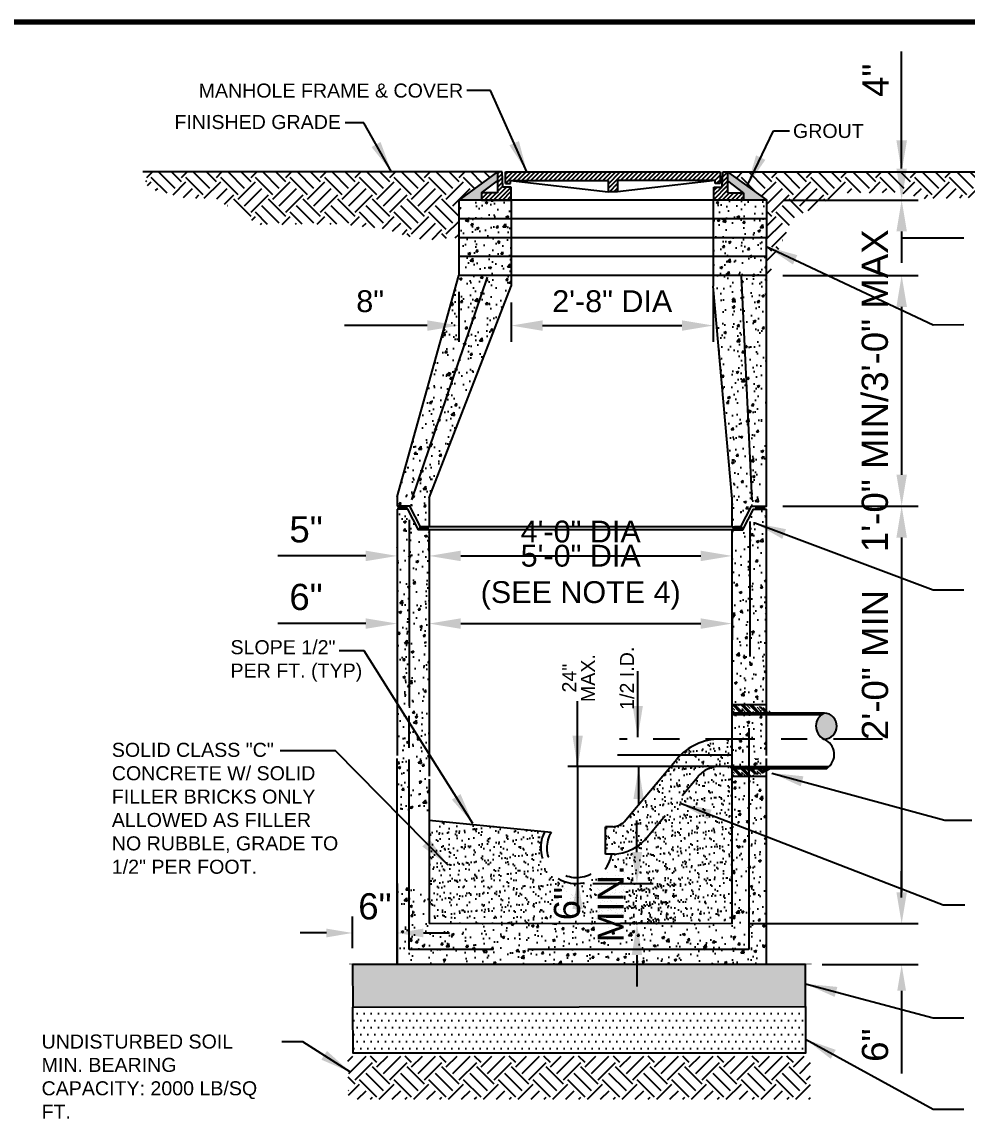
# Paper-space layout 'WS DET' of a CAD drawing. Header units: feet, sheet in inches. Extents: x -12.2 to 22.7, y -7.4 to 15.4.
# Drawn here: x -5.049 to -1.443, y 11.217 to 15.411 of the extents above; entities that cross this region are included whole.
import ezdxf
from ezdxf.enums import TextEntityAlignment as Align

# ---------------------------------------------------------------- set-up
doc = ezdxf.new("R2010")
doc.units = ezdxf.units.FT
doc.header["$MEASUREMENT"] = 0
doc.linetypes.add('CENTER2', pattern=[1.125, 0.75, -0.125, 0.125, -0.125])
doc.linetypes.add('HIDDEN2', pattern=[0.1875, 0.125, -0.0625])
doc.layers.add('Border', color=118, linetype='Continuous', lineweight=70)
for name, color, linetype in [('DT-1', 1, 'Continuous'), ('DT-2', 2, 'Continuous'), ('DT-3', 3, 'Continuous'), ('DT-4', 4, 'Continuous'), ('DT-HATCH', 251, 'Continuous'), ('DT-TEXT', 2, 'Continuous'), ('TBLK', 7, 'Continuous')]:
    doc.layers.add(name, color=color, linetype=linetype)
doc.styles.add('1L100', font='arial.ttf', dxfattribs={"height": 0.1})
doc.styles.add('SANSERIF', font='sanss___.ttf')
doc.dimstyles.new('JEA1', dxfattribs={"dimtxt": 0.1, "dimasz": 0.12, "dimexe": 0.0625, "dimexo": 0.0625, "dimgap": 0.05, "dimtad": 1, "dimdec": 1, "dimlfac": 3, "dimdsep": 46, "dimtxsty": '1L100', "dimcen": 0.09, "dimclrd": 256, "dimclre": 256, "dimclrt": 256, "dimadec": 0, "dimazin": 0, "dimtfac": 1, "dimtdec": 1, "dimtofl": 0, "dimtmove": 0, "dimatfit": 3, "dimfxl": 1, "dimtolj": 1, "dimtzin": 0, "dimlwd": -1, "dimlwe": -1, "dimarcsym": 0})
pattern_1 = [(45, (-5.89636, 7.53366), (0, 0.1324255), [0.093639, -0.093639]), (45, (-5.92119, 7.55849), (0, 0.1324255), [0.093639, -0.093639]), (45, (-5.94602, 7.58332), (0, 0.1324255), [0.093639, -0.093639]), (135, (-5.94602, 7.59987), (-0.1324255, 0), [0.093639, -0.093639]), (135, (-5.92119, 7.6247), (-0.1324255, 0), [0.093639, -0.093639]), (135, (-5.89636, 7.64953), (-0.1324255, 0), [0.093639, -0.093639])]
pattern_2 = [(45, (-515.143373, 55.229894), (-0.00854964412, 0.00854964412), [])]
pattern_3 = [(50, (-5.89636, 7.53366), (0.0959478, -0.00839435), [0.0100327, -0.1103602]), (355, (-5.89636, 7.53366), (-0.0185608, 0.1006207), [0.0080262, -0.0882881]), (100.4514, (-5.88837, 7.53296), (0.0773872, 0.0922263), [0.0085265, -0.0937917]), (46.1842, (-5.89636, 7.56041), (0.1427647, -0.0221415), [0.015049, -0.1655403]), (96.6356, (-5.88447, 7.55857), (0.1250298, 0.1303077), [0.0127898, -0.1406876]), (351.1842, (-5.89636, 7.56041), (0.1250296, 0.1303078), [0.0120393, -0.1324322]), (21, (-5.88299, 7.553725), (0.0798482, -0.0538583), [0.0100327, -0.1103602]), (326, (-5.88299, 7.55373), (0.0325483, 0.0970033), [0.0080262, -0.0882881]), (71.4514, (-5.87633, 7.54924), (0.1123965, 0.0431449), [0.0085265, -0.0937917]), (37.5, (-5.896364, 7.53366), (0.00162662, 0.04453118), [0, -0.087218, 0, -0.08962584, 0, -0.08862257]), (7.5, (-5.896364, 7.53366), (0.0351908, 0.05276042), [0, -0.0511001, 0, -0.08521144, 0, -0.0337769]), (327.5, (-5.926195, 7.53366), (0.07140938, -0.00301716), [0, -0.03344248, 0, -0.10434053, 0, -0.13845186]), (317.5, (-5.93957, 7.53366), (0.07801276, 0.01339104), [0, -0.0434752, 0, -0.0692928, 0, -0.0983209])]
pattern_4 = [(37.5, (-155.91295, -93.230483), (-0.001516791, 0.04639519), [0, -0.036599449, 0, -0.040933594, 0, -0.0391277]), (7.5, (-155.91295, -93.23048), (0.042613719, 0.067953284), [0, -0.0197444396, 0, -0.032987661, 0, -0.012641257]), (327.5, (-155.942567, -93.230483), (0.074984129, 0.000136262), [0, -0.0120392924, 0, -0.043341453, 0, -0.0565846744]), (317.5, (-155.94257, -93.23048), (0.072383275, 0.021133186), [0, -0.006019646, 0, -0.02841273, 0, -0.0325060896])]

# ---------------------------------------------------------------- blocks, each defined once
blk = doc.blocks.new('A$Ca8f96253')
at = {"layer": 'Border'}
blk.add_lwpolyline([(32.8026, 11.2123), (32.8026, -11.2123, -0.414214), (32.6047, -11.4103), (1.4979, -11.4103, -0.414214), (1.3, -11.2123), (1.3, 11.2123, -0.414214), (1.4979, 11.4103), (32.6047, 11.4103, -0.414214)], format="xyb", close=True, dxfattribs=at)
blk = doc.blocks.new('*D77')
at = {"layer": 'Defpoints', "color": 0, "transparency": 16777216}
for p in [(-2.9329, 12.1233), (-2.7026, 11.9702), (-2.4383, 11.9702)]:
    blk.add_point(p, dxfattribs=at)
at = {"layer": 'DT-TEXT', "transparency": 16777216}
for p, q in [((-2.7026, 12.2433), (-2.7026, 12.3633)), ((-2.8704, 12.1233), (-2.6401, 12.1233)), ((-2.5008, 11.9702), (-2.7651, 11.9702)), ((-2.7026, 11.8502), (-2.7026, 11.7302))]:
    blk.add_line(p, q, dxfattribs=at)
for points in [[(-2.7226, 12.2433), (-2.6826, 12.2433), (-2.7026, 12.1233)], [(-2.7226, 11.8502), (-2.6826, 11.8502), (-2.7026, 11.9702)]]:
    blk.add_solid(points, dxfattribs=at)
at = {"layer": 'DT-TEXT', "transparency": 16777216, "insert": (-2.8862, 12.0467), "char_height": 0.1, "attachment_point": 5, "rotation": 90, "style": '1L100'}
blk.add_mtext('\\A1;6"\\PMIN.', dxfattribs=at)
blk = doc.blocks.new('*D94')
at = {"layer": 'Defpoints', "color": 0, "transparency": 16777216}
for p in [(-3.6173, 13.3894), (-3.4949, 13.3894), (-3.6173, 13.3734)]:
    blk.add_point(p, dxfattribs=at)
at = {"layer": 'DT-TEXT', "transparency": 16777216}
for p, q in [((-3.7373, 13.3734), (-4.0723, 13.3734)), ((-3.3749, 13.3734), (-3.2549, 13.3734)), ((-3.6173, 13.3269), (-3.6173, 13.3109)), ((-3.4949, 13.3269), (-3.4949, 13.3109))]:
    blk.add_line(p, q, dxfattribs=at)
for points in [[(-3.7373, 13.3934), (-3.7373, 13.3534), (-3.6173, 13.3734)], [(-3.3749, 13.3934), (-3.3749, 13.3534), (-3.4949, 13.3734)]]:
    blk.add_solid(points, dxfattribs=at)
at = {"layer": 'DT-TEXT', "transparency": 16777216, "insert": (-3.9648, 13.4742), "char_height": 0.1, "attachment_point": 5, "style": '1L100'}
blk.add_mtext('\\A1;5"', dxfattribs=at)
blk = doc.blocks.new('*D95')
at = {"layer": 'Defpoints', "color": 0, "transparency": 16777216}
for p in [(-3.3823, 14.4436), (-3.1824, 14.4028), (-3.3823, 14.2523)]:
    blk.add_point(p, dxfattribs=at)
at = {"layer": 'DT-TEXT', "transparency": 16777216}
for p, q in [((-3.3823, 14.3811), (-3.3823, 14.1898)), ((-3.1824, 14.3403), (-3.1824, 14.1898)), ((-3.5023, 14.2523), (-3.8182, 14.2523)), ((-3.0624, 14.2523), (-2.9424, 14.2523))]:
    blk.add_line(p, q, dxfattribs=at)
for points in [[(-3.5023, 14.2723), (-3.5023, 14.2323), (-3.3823, 14.2523)], [(-3.0624, 14.2723), (-3.0624, 14.2323), (-3.1824, 14.2523)]]:
    blk.add_solid(points, dxfattribs=at)
at = {"layer": 'DT-TEXT', "transparency": 16777216, "insert": (-3.7203, 14.3448), "char_height": 0.1, "attachment_point": 5, "style": '1L100'}
blk.add_mtext('\\A1;{\\H0.83333x;8"}', dxfattribs=at)
blk = doc.blocks.new('*D96')
at = {"layer": 'Defpoints', "color": 0, "transparency": 16777216}
for p in [(-2.3392, 13.3734), (-3.4949, 13.3292), (-2.3392, 13.3292)]:
    blk.add_point(p, dxfattribs=at)
at = {"layer": 'DT-TEXT', "transparency": 16777216}
for p, q in [((-3.4949, 13.3917), (-3.4949, 13.4359)), ((-2.3392, 13.3917), (-2.3392, 13.4359)), ((-3.3749, 13.3734), (-2.4592, 13.3734))]:
    blk.add_line(p, q, dxfattribs=at)
for points in [[(-3.3749, 13.3934), (-3.3749, 13.3534), (-3.4949, 13.3734)], [(-2.4592, 13.3934), (-2.4592, 13.3534), (-2.3392, 13.3734)]]:
    blk.add_solid(points, dxfattribs=at)
at = {"layer": 'DT-TEXT', "transparency": 16777216, "insert": (-2.9171, 13.4659), "char_height": 0.1, "attachment_point": 5, "style": '1L100'}
blk.add_mtext('\\A1;{\\H0.83333x;4\'-0" DIA}', dxfattribs=at)
blk = doc.blocks.new('*D97')
at = {"layer": 'Defpoints', "color": 0, "transparency": 16777216}
for p in [(-1.7254, 14.4436), (-2.2082, 13.5634), (-1.6926, 13.5634)]:
    blk.add_point(p, dxfattribs=at)
at = {"layer": 'DT-TEXT', "transparency": 16777216}
for p, q in [((-1.6629, 14.4436), (-1.6301, 14.4436)), ((-1.6926, 14.3236), (-1.6926, 13.6834)), ((-2.1457, 13.5634), (-1.6301, 13.5634))]:
    blk.add_line(p, q, dxfattribs=at)
for points in [[(-1.7126, 14.3236), (-1.6726, 14.3236), (-1.6926, 14.4436)], [(-1.7126, 13.6834), (-1.6726, 13.6834), (-1.6926, 13.5634)]]:
    blk.add_solid(points, dxfattribs=at)
at = {"layer": 'DT-TEXT', "transparency": 16777216, "insert": (-1.7944, 14.0035), "char_height": 0.1, "attachment_point": 5, "rotation": 90, "style": '1L100'}
blk.add_mtext('\\A1;1\'-0" MIN/3\'-0" MAX', dxfattribs=at)
blk = doc.blocks.new('*D98')
at = {"layer": 'Defpoints', "color": 0, "transparency": 16777216}
for p in [(-1.7271, 13.5634), (-2.3377, 11.9702), (-1.6926, 11.9702)]:
    blk.add_point(p, dxfattribs=at)
at = {"layer": 'DT-TEXT', "transparency": 16777216}
for p, q in [((-1.6646, 13.5634), (-1.6301, 13.5634)), ((-1.6926, 13.4434), (-1.6926, 12.0902)), ((-2.2752, 11.9702), (-1.6301, 11.9702))]:
    blk.add_line(p, q, dxfattribs=at)
for points in [[(-1.7126, 13.4434), (-1.6726, 13.4434), (-1.6926, 13.5634)], [(-1.7126, 12.0902), (-1.6726, 12.0902), (-1.6926, 11.9702)]]:
    blk.add_solid(points, dxfattribs=at)
at = {"layer": 'DT-TEXT', "transparency": 16777216, "insert": (-1.7937, 12.9572), "char_height": 0.1, "attachment_point": 5, "rotation": 90, "style": '1L100'}
blk.add_mtext('\\A1;2\'-0" MIN', dxfattribs=at)
blk = doc.blocks.new('*D99')
at = {"layer": 'Defpoints', "color": 0, "transparency": 16777216}
for p in [(-3.4949, 13.1968), (-2.3392, 13.1968), (-2.3392, 13.1152)]:
    blk.add_point(p, dxfattribs=at)
at = {"layer": 'DT-TEXT', "transparency": 16777216}
for p, q in [((-3.4949, 13.1343), (-3.4949, 13.0527)), ((-2.3392, 13.1343), (-2.3392, 13.0527)), ((-3.3749, 13.1152), (-2.4592, 13.1152))]:
    blk.add_line(p, q, dxfattribs=at)
for points in [[(-3.3749, 13.1352), (-3.3749, 13.0952), (-3.4949, 13.1152)], [(-2.4592, 13.1352), (-2.4592, 13.0952), (-2.3392, 13.1152)]]:
    blk.add_solid(points, dxfattribs=at)
at = {"layer": 'DT-TEXT', "transparency": 16777216, "insert": (-2.9171, 13.2922), "char_height": 0.1, "attachment_point": 5, "style": '1L100'}
blk.add_mtext('\\A1;{\\H0.83333x;5\'-0" DIA\\P(SEE NOTE 4)}', dxfattribs=at)
blk = doc.blocks.new('*D100')
at = {"layer": 'Defpoints', "color": 0, "transparency": 16777216}
for p in [(-3.6173, 13.1312), (-3.4949, 13.1312), (-3.6173, 13.1152)]:
    blk.add_point(p, dxfattribs=at)
at = {"layer": 'DT-TEXT', "transparency": 16777216}
for p, q in [((-3.7373, 13.1152), (-4.0728, 13.1152)), ((-3.3749, 13.1152), (-3.2549, 13.1152)), ((-3.6173, 13.0687), (-3.6173, 13.0527)), ((-3.4949, 13.0687), (-3.4949, 13.0527))]:
    blk.add_line(p, q, dxfattribs=at)
for points in [[(-3.7373, 13.1352), (-3.7373, 13.0952), (-3.6173, 13.1152)], [(-3.3749, 13.1352), (-3.3749, 13.0952), (-3.4949, 13.1152)]]:
    blk.add_solid(points, dxfattribs=at)
at = {"layer": 'DT-TEXT', "transparency": 16777216, "insert": (-3.9651, 13.2162), "char_height": 0.1, "attachment_point": 5, "style": '1L100'}
blk.add_mtext('\\A1;6"', dxfattribs=at)
blk = doc.blocks.new('*D101')
at = {"layer": 'Defpoints', "color": 0, "transparency": 16777216}
for p in [(-1.7705, 14.8387), (-1.6926, 14.8387), (-2.2071, 14.7313)]:
    blk.add_point(p, dxfattribs=at)
at = {"layer": 'DT-TEXT', "transparency": 16777216}
for p, q in [((-1.6926, 14.9587), (-1.6926, 15.2977)), ((-1.708, 14.8387), (-1.6301, 14.8387)), ((-2.1446, 14.7313), (-1.6301, 14.7313)), ((-1.6926, 14.6113), (-1.6926, 14.4913))]:
    blk.add_line(p, q, dxfattribs=at)
for points in [[(-1.7126, 14.9587), (-1.6726, 14.9587), (-1.6926, 14.8387)], [(-1.7126, 14.6113), (-1.6726, 14.6113), (-1.6926, 14.7313)]]:
    blk.add_solid(points, dxfattribs=at)
at = {"layer": 'DT-TEXT', "transparency": 16777216, "insert": (-1.7926, 15.1882), "char_height": 0.1, "attachment_point": 5, "rotation": 90, "style": '1L100'}
blk.add_mtext('\\A1;4"', dxfattribs=at)
blk = doc.blocks.new('*D102')
at = {"layer": 'Defpoints', "color": 0, "transparency": 16777216}
for p in [(-1.6926, 14.7313), (-2.2082, 14.4436), (-1.6926, 14.4436)]:
    blk.add_point(p, dxfattribs=at)
at = {"layer": 'DT-TEXT', "transparency": 16777216}
for p, q in [((-1.6926, 14.8513), (-1.6926, 14.9713)), ((-2.1457, 14.4436), (-1.6301, 14.4436)), ((-1.6926, 14.3236), (-1.6926, 14.2036))]:
    blk.add_line(p, q, dxfattribs=at)
for points in [[(-1.7126, 14.8513), (-1.6726, 14.8513), (-1.6926, 14.7313)], [(-1.7126, 14.3236), (-1.6726, 14.3236), (-1.6926, 14.4436)]]:
    blk.add_solid(points, dxfattribs=at)
blk = doc.blocks.new('*D103')
at = {"layer": 'Defpoints', "color": 0, "transparency": 16777216}
for p in [(-2.3377, 11.9702), (-2.059, 11.8142), (-1.6926, 11.8142)]:
    blk.add_point(p, dxfattribs=at)
at = {"layer": 'DT-TEXT', "transparency": 16777216}
for p, q in [((-1.6926, 12.0702), (-1.6926, 12.1702)), ((-2.2752, 11.9702), (-1.6301, 11.9702)), ((-1.9965, 11.8142), (-1.6301, 11.8142)), ((-1.6926, 11.7142), (-1.6926, 11.3987))]:
    blk.add_line(p, q, dxfattribs=at)
for points in [[(-1.7093, 12.0702), (-1.676, 12.0702), (-1.6926, 11.9702)], [(-1.7093, 11.7142), (-1.676, 11.7142), (-1.6926, 11.8142)]]:
    blk.add_solid(points, dxfattribs=at)
at = {"layer": 'DT-TEXT', "transparency": 16777216, "insert": (-1.7937, 11.5065), "char_height": 0.1, "attachment_point": 5, "rotation": 90, "style": '1L100'}
blk.add_mtext('\\A1;6"', dxfattribs=at)
blk = doc.blocks.new('*D104')
at = {"layer": 'Defpoints', "color": 0, "transparency": 16777216}
for p in [(-3.7871, 11.9347), (-3.7871, 11.8142), (-3.6173, 11.8161)]:
    blk.add_point(p, dxfattribs=at)
at = {"layer": 'DT-TEXT', "transparency": 16777216}
for p, q in [((-3.7871, 11.8767), (-3.7871, 11.9972)), ((-3.6173, 11.8786), (-3.6173, 11.9972)), ((-3.8871, 11.9347), (-3.9871, 11.9347)), ((-3.5173, 11.9347), (-3.4173, 11.9347))]:
    blk.add_line(p, q, dxfattribs=at)
for points in [[(-3.8871, 11.9513), (-3.8871, 11.918), (-3.7871, 11.9347)], [(-3.5173, 11.9513), (-3.5173, 11.918), (-3.6173, 11.9347)]]:
    blk.add_solid(points, dxfattribs=at)
at = {"layer": 'DT-TEXT', "transparency": 16777216, "insert": (-3.7022, 12.0357), "char_height": 0.1, "attachment_point": 5, "style": '1L100'}
blk.add_mtext('\\A1;6"', dxfattribs=at)
blk = doc.blocks.new('*D105')
at = {"layer": 'Defpoints', "color": 0, "transparency": 16777216}
for p in [(-3.1824, 14.4028), (-2.4111, 14.3994), (-2.4111, 14.2523)]:
    blk.add_point(p, dxfattribs=at)
at = {"layer": 'DT-TEXT', "transparency": 16777216}
for p, q in [((-3.1824, 14.3403), (-3.1824, 14.1898)), ((-2.4111, 14.3369), (-2.4111, 14.1898)), ((-3.0624, 14.2523), (-2.5311, 14.2523))]:
    blk.add_line(p, q, dxfattribs=at)
for points in [[(-3.0624, 14.2723), (-3.0624, 14.2323), (-3.1824, 14.2523)], [(-2.5311, 14.2723), (-2.5311, 14.2323), (-2.4111, 14.2523)]]:
    blk.add_solid(points, dxfattribs=at)
at = {"layer": 'DT-TEXT', "transparency": 16777216, "insert": (-2.7968, 14.3448), "char_height": 0.1, "attachment_point": 5, "style": '1L100'}
blk.add_mtext('\\A1;{\\H0.83333x;2\'-8" DIA}', dxfattribs=at)

psp = doc.layouts.new('WS DET')

# ---------------------------------------------------------------- hatches: boundary and pattern name
at = {"layer": 'DT-HATCH'}
h = psp.add_hatch(dxfattribs=at)
h.set_pattern_fill('EARTH', color=256, scale=0.374556, angle=45, style=0)
h.set_pattern_definition(pattern_1)
h.paths.add_polyline_path([(-3.2344, 14.83874), (-4.58761, 14.83874), (-4.56514, 14.77424), (-4.42228, 14.73895), (-4.30831, 14.73735), (-4.23769, 14.69084), (-4.14298, 14.63791), (-3.83961, 14.63951), (-3.66304, 14.62187), (-3.55068, 14.58498), (-3.49771, 14.58017), (-3.38233, 14.58744), (-3.38233, 14.73134), (-3.38239, 14.73134)])
h = psp.add_hatch(dxfattribs=at)
h.set_pattern_fill('DOTS', color=256, scale=0.169274, angle=90, style=0)
h.set_pattern_definition([(90, (-17.476268, 4.383341), (-0.010579645, 0.0052898224), [0, -0.010579645])])
h.paths.add_polyline_path([(-2.35665, 14.83874), (-2.35665, 14.80478), (-2.29599, 14.75929), (-2.29542, 14.75929), (-2.29542, 14.73134), (-2.20711, 14.73134)])
h.paths.add_polyline_path([(-3.2344, 14.80521), (-3.2344, 14.83874), (-3.38233, 14.73139), (-3.38233, 14.73134), (-3.29563, 14.73134), (-3.29563, 14.75929)])
at = {"layer": 'DT-HATCH', "linetype": 'Continuous'}
h = psp.add_hatch(dxfattribs=at)
h.set_pattern_fill('ANSI31', color=256, scale=0.096728, style=0)
h.set_pattern_definition(pattern_2)
h.paths.add_polyline_path([(-2.29542, 14.75929), (-2.35665, 14.75929), (-2.35665, 14.83874), (-2.37488, 14.83874), (-2.377, 14.78073), (-2.40926, 14.78073), (-2.40926, 14.73146), (-2.40914, 14.73134), (-2.29542, 14.73134)])
h.paths.add_polyline_path([(-3.18179, 14.78073), (-3.21405, 14.78073), (-3.21618, 14.83874), (-3.2344, 14.83874), (-3.2344, 14.75929), (-3.29563, 14.75929), (-3.29563, 14.73134), (-3.18191, 14.73134), (-3.18179, 14.73146)])
h = psp.add_hatch(dxfattribs=at)
h.set_pattern_fill('ANSI31', color=256, scale=0.096728, style=0)
h.set_pattern_definition(pattern_2)
h.paths.add_polyline_path([(-2.38516, 14.83868), (-3.20387, 14.83868), (-3.20387, 14.7938), (-3.18438, 14.7938), (-3.18438, 14.8055), (-2.8127, 14.8055), (-2.8127, 14.76255), (-2.77634, 14.76255), (-2.77634, 14.8055), (-2.40466, 14.8055), (-2.40466, 14.7938), (-2.38516, 14.7938)])
at = {"layer": 'DT-HATCH'}
h = psp.add_hatch(dxfattribs=at)
h.set_pattern_fill('EARTH', color=256, scale=0.374556, angle=45, style=0)
h.set_pattern_definition(pattern_1)
h.paths.add_polyline_path([(-1.72561, 14.83874), (-2.35665, 14.83874), (-2.20711, 14.73134), (-2.2082, 14.44359), (-2.2082, 14.41406), (-2.17032, 14.52303), (-2.10877, 14.66011), (-1.92061, 14.75853), (-1.72544, 14.76011)])
h.paths.add_polyline_path([(-1.31086, 14.83874), (-1.72561, 14.83874), (-1.72544, 14.76011), (-1.70256, 14.76029), (-1.6076, 14.73744), (-1.40186, 14.74096)])
h = psp.add_hatch(dxfattribs=at)
h.set_pattern_fill('AR-CONC', color=256, scale=0.013377, style=0)
h.set_pattern_definition(pattern_3)
h.paths.add_polyline_path([(-3.18244, 14.73134), (-3.38233, 14.73134), (-3.38233, 14.65936), (-3.18244, 14.65936)])
h.paths.add_polyline_path([(-3.18244, 14.65936), (-3.38233, 14.65936), (-3.38233, 14.58744), (-3.18244, 14.58744)])
h.paths.add_polyline_path([(-3.18244, 14.58744), (-3.38233, 14.58744), (-3.38233, 14.51551), (-3.18244, 14.51551)])
h.paths.add_polyline_path([(-3.18244, 14.51551), (-3.38233, 14.51551), (-3.38233, 14.44359), (-3.18244, 14.44359)])
h.paths.add_polyline_path([(-3.18244, 14.40283), (-3.18244, 14.44359), (-3.38233, 14.44359), (-3.61735, 13.59861), (-3.61735, 13.56335), (-3.60946, 13.56335, -0.1081855), (-3.60745, 13.56379), (-3.58643, 13.56379, -0.1081855), (-3.58442, 13.56335), (-3.56926, 13.56335), (-3.52807, 13.48483), (-3.52767, 13.48483, -0.1081855), (-3.52565, 13.48527), (-3.50464, 13.48527, -0.1081855), (-3.50262, 13.48483), (-3.49494, 13.48483), (-3.49494, 13.5952)])
h.paths.add_polyline_path([(-2.20711, 14.73134), (-2.4111, 14.73134), (-2.4111, 14.65936), (-2.20738, 14.65936)])
h.paths.add_polyline_path([(-2.20738, 14.65936), (-2.4111, 14.65936), (-2.4111, 14.58744), (-2.20766, 14.58744)])
h.paths.add_polyline_path([(-2.20766, 14.58744), (-2.4111, 14.58744), (-2.4111, 14.51551), (-2.20793, 14.51551)])
h.paths.add_polyline_path([(-2.20793, 14.51551), (-2.4111, 14.51551), (-2.4111, 14.44359), (-2.2082, 14.44359)])
h.paths.add_polyline_path([(-2.2082, 14.44359), (-2.4111, 14.44359), (-2.4111, 14.40283), (-2.33917, 13.59114), (-2.33917, 13.48483), (-2.33149, 13.48483, -0.1081855), (-2.32948, 13.48527), (-2.30846, 13.48527, -0.1081855), (-2.30645, 13.48483), (-2.30605, 13.48483), (-2.26486, 13.56335), (-2.24541, 13.56335, -0.1081855), (-2.2434, 13.56379), (-2.22238, 13.56379, -0.1081855), (-2.22037, 13.56335), (-2.2082, 13.56335)])
h = psp.add_hatch(dxfattribs=at)
h.set_pattern_fill('AR-CONC', color=256, scale=0.013377, style=0)
h.set_pattern_definition(pattern_3)
h.paths.add_polyline_path([(-2.2082, 13.55131), (-2.25758, 13.55131), (-2.29877, 13.47279), (-2.33917, 13.47279), (-2.33917, 12.53677), (-2.31979, 12.53677, -0.1081855), (-2.31778, 12.53721), (-2.29676, 12.53721, -0.1081855), (-2.29475, 12.53677), (-2.28444, 12.53677), (-2.26294, 12.61191), (-2.24355, 12.61191, -0.1081855), (-2.24154, 12.61235), (-2.22052, 12.61235, -0.1081855), (-2.21851, 12.61191), (-2.2082, 12.61191)])
h.paths.add_polyline_path([(-3.49494, 13.47279), (-3.53535, 13.47279), (-3.57654, 13.55131), (-3.61735, 13.55131), (-3.61735, 12.61944), (-3.60301, 12.61944, -0.1081855), (-3.60099, 12.61988), (-3.57998, 12.61988, -0.1081855), (-3.57796, 12.61944), (-3.55399, 12.61944), (-3.53686, 12.54321), (-3.5331, 12.54321, -0.1081855), (-3.53109, 12.54365), (-3.51007, 12.54365, -0.1081855), (-3.50806, 12.54321), (-3.49494, 12.54321)])
h.paths.add_polyline_path([(-3.49494, 12.53117), (-3.54649, 12.53117), (-3.56362, 12.6074), (-3.61735, 12.6074), (-3.61735, 12.39605), (-3.49494, 12.39605)])
at = {"layer": 'DT-HATCH', "linetype": 'Continuous'}
h = psp.add_hatch(dxfattribs=at)
h.set_pattern_fill('ANSI31', color=256, scale=0.048157, style=0)
h.set_pattern_definition([(45, (-22.14052, 12.164585), (-0.0042565327, 0.0042565327), [])])
h.paths.add_polyline_path([(-3.58162, 13.55898, 0.4142136), (-3.58643, 13.56379), (-3.60745, 13.56379, 0.4142136), (-3.61227, 13.55898), (-3.61227, 13.55613, 0.4142136), (-3.60745, 13.55131), (-3.58643, 13.55131, 0.4142136), (-3.58162, 13.55613)])
h = psp.add_hatch(dxfattribs=at)
h.set_pattern_fill('ANSI31', color=256, scale=0.048157, style=0)
h.set_pattern_definition([(45, (-20.776469, 12.164585), (-0.0042565327, 0.0042565327), [])])
h.paths.add_polyline_path([(-2.21757, 13.55898, 0.4142136), (-2.22238, 13.56379), (-2.2434, 13.56379, 0.4142136), (-2.24821, 13.55898), (-2.24821, 13.55613, 0.4142136), (-2.2434, 13.55131), (-2.22238, 13.55131, 0.4142136), (-2.21757, 13.55613)])
h = psp.add_hatch(dxfattribs=at)
h.set_pattern_fill('ANSI31', color=256, scale=0.048157, style=0)
h.set_pattern_definition([(45, (-22.0587235, 12.086065), (-0.0042565327, 0.0042565327), [])])
h.paths.add_polyline_path([(-3.49982, 13.48046, 0.4142136), (-3.50464, 13.48527), (-3.52565, 13.48527, 0.4142136), (-3.53047, 13.48046), (-3.53047, 13.47761, 0.4142136), (-3.52565, 13.47279), (-3.50464, 13.47279, 0.4142136), (-3.49982, 13.47761)])
h = psp.add_hatch(dxfattribs=at)
h.set_pattern_fill('ANSI31', color=256, scale=0.048157, style=0)
h.set_pattern_definition([(45, (-20.862548, 12.086065), (-0.0042565327, 0.0042565327), [])])
h.paths.add_polyline_path([(-2.30365, 13.48046, 0.4142136), (-2.30846, 13.48527), (-2.32948, 13.48527, 0.4142136), (-2.33429, 13.48046), (-2.33429, 13.47761, 0.4142136), (-2.32948, 13.47279), (-2.30846, 13.47279, 0.4142136), (-2.30365, 13.47761)])
at = {"layer": 'DT-HATCH', "linetype": 'Continuous', "lineweight": 13}
h = psp.add_hatch(dxfattribs=at)
h.set_pattern_fill('CLAY', color=256, scale=0.120393, angle=315, style=0)
h.set_pattern_definition([(315, (16.330457, 14.66348), (0.015961997, 0.015961997), []), (315, (16.333117, 14.66614), (0.015961997, 0.015961997), []), (315, (16.335778, 14.6688), (0.015961997, 0.015961997), []), (315, (16.341098, 14.67412), (0.015961997, 0.015961997), [0.022573673, -0.015049116])])
h.paths.add_polyline_path([(-2.25672, 12.7737), (-2.34159, 12.7737), (-2.34159, 12.80486), (-2.25672, 12.80486), (-2.25672, 12.80434)])
h.paths.add_polyline_path([(-2.18975, 12.77807), (-2.18975, 12.7737), (-2.25672, 12.7737), (-2.25672, 12.79894), (-2.22976, 12.79894)])
at = {"layer": 'DT-HATCH', "linetype": 'Continuous'}
psp.add_hatch(color=256, dxfattribs=at).paths.add_polyline_path([(-1.98918, 12.67444, -0.6343903), (-1.98735, 12.7737, -0.9754717)])
at = {"layer": 'DT-HATCH'}
h = psp.add_hatch(dxfattribs=at)
h.set_pattern_fill('AR-SAND', color=256, scale=0.024079, style=0)
h.set_pattern_definition(pattern_4)
h.paths.add_polyline_path([(-2.47076, 12.53061, -0.2218244), (-2.38615, 12.57008), (-2.57382, 12.57008), (-2.75083, 12.35892, -0.145096), (-2.79351, 12.3395), (-2.82211, 12.3395), (-2.82211, 12.23516, 0.0000096), (-2.8221, 12.23516), (-2.78772, 12.23516, 0.1706415), (-2.6751, 12.28684)])
h.paths.add_polyline_path([(-2.34076, 12.61289), (-2.38615, 12.61289), (-2.53662, 12.61289, 0.0241983), (-2.55072, 12.59764), (-2.57382, 12.57008), (-2.38615, 12.57008), (-2.34076, 12.57008)])
h.paths.add_polyline_path([(-2.34076, 12.67443), (-2.38615, 12.67443, 0.1965709), (-2.53662, 12.61289), (-2.38615, 12.61289), (-2.34076, 12.61289)])
h = psp.add_hatch(dxfattribs=at)
h.set_pattern_fill('AR-CONC', color=256, scale=0.013377, style=0)
h.set_pattern_definition([(50, (-5.89636, 7.748345), (0.0959478, -0.0083943), [0.0100327, -0.1103602]), (355, (-5.89636, 7.74834), (-0.0185608, 0.1006207), [0.0080262, -0.0882881]), (100.4514, (-5.88837, 7.747645), (0.0773872, 0.0922263), [0.0085265, -0.0937917]), (46.1842, (-5.89636, 7.7751), (0.1427647, -0.0221415), [0.015049, -0.1655403]), (96.6356, (-5.88447, 7.77325), (0.1250298, 0.1303077), [0.0127898, -0.1406876]), (351.1842, (-5.89636, 7.7751), (0.1250296, 0.1303078), [0.0120393, -0.1324322]), (21, (-5.88299, 7.76841), (0.0798482, -0.0538583), [0.0100327, -0.1103602]), (326, (-5.88299, 7.76841), (0.0325483, 0.0970033), [0.0080262, -0.0882881]), (71.4514, (-5.87633, 7.76392), (0.1123965, 0.0431449), [0.0085265, -0.0937917]), (37.5, (-5.896364, 7.748345), (0.00162662, 0.04453118), [0, -0.087218, 0, -0.08962584, 0, -0.08862257]), (7.5, (-5.896364, 7.748345), (0.0351908, 0.05276042), [0, -0.0511001, 0, -0.08521144, 0, -0.0337769]), (327.5, (-5.926195, 7.748345), (0.07140938, -0.00301716), [0, -0.0334425, 0, -0.10434053, 0, -0.13845186]), (317.5, (-5.93957, 7.748345), (0.07801276, 0.01339104), [0, -0.0434752, 0, -0.0692928, 0, -0.0983209])])
h.paths.add_polyline_path([(-2.2082, 12.59987), (-2.25758, 12.59987), (-2.29877, 12.52135), (-2.33917, 12.52135), (-2.33917, 11.97015), (-3.49494, 11.97043), (-3.49494, 12.12329), (-3.61735, 12.12329), (-3.61735, 11.81613), (-2.2082, 11.81613)])
h = psp.add_hatch(dxfattribs=at)
h.set_pattern_fill('AR-SAND', color=256, scale=0.024079, style=0)
h.set_pattern_definition(pattern_4)
h.paths.add_polyline_path([(-2.33917, 12.5321), (-2.34076, 12.5321), (-2.34076, 12.57008), (-2.38615, 12.57008, 0.2218244), (-2.47076, 12.53061), (-2.6751, 12.28684, -0.1706415), (-2.78772, 12.23516), (-2.79865, 12.23516, -1.1344364), (-3.05683, 12.31699, -0.0107605), (-3.05425, 12.32227), (-3.49494, 12.36489), (-3.49494, 12.12329), (-3.49494, 11.97043), (-2.33917, 11.97015)])
at = {"layer": 'DT-HATCH', "linetype": 'Continuous', "lineweight": 13}
h = psp.add_hatch(dxfattribs=at)
h.set_pattern_fill('CLAY', color=256, scale=0.120393, angle=315, style=0)
h.set_pattern_definition([(315, (-6.341856, 9.255022), (0.015962, 0.015962), []), (315, (-6.339196, 9.257682), (0.015962, 0.015962), []), (315, (-6.336536, 9.260342), (0.015962, 0.015962), []), (315, (-6.331215, 9.265663), (0.015962, 0.015962), [0.02257367, -0.01504912])])
h.paths.add_polyline_path([(-2.25647, 12.5321), (-2.34133, 12.5321), (-2.34133, 12.56283), (-2.25647, 12.56283)])
h.paths.add_polyline_path([(-2.2295, 12.53909), (-2.25647, 12.53909), (-2.25647, 12.56283), (-2.18949, 12.56283), (-2.18949, 12.56105)])
at = {"layer": 'DT-HATCH'}
h = psp.add_hatch(dxfattribs=at)
h.set_pattern_fill('AR-SAND', color=256, scale=0.024079, style=0)
h.set_pattern_definition([(37.5, (-5.896364, 7.748345), (-0.0015168, 0.0463952), [0, -0.03659945, 0, -0.0409336, 0, -0.0391277]), (7.5, (-5.896364, 7.748345), (0.0426137, 0.0679533), [0, -0.01974444, 0, -0.03298766, 0, -0.01264126]), (327.5, (-5.92598, 7.748345), (0.07498413, 0.00013626), [0, -0.0120393, 0, -0.04334145, 0, -0.05658467]), (317.5, (-5.92598, 7.748345), (0.0723833, 0.0211332), [0, -0.00601965, 0, -0.02841273, 0, -0.0325061])])
h.paths.add_polyline_path([(-2.55977, 12.14193), (-2.86399, 12.14193), (-2.86399, 11.97028), (-2.55977, 11.9702)])
h = psp.add_hatch(dxfattribs=at)
h.set_pattern_fill('GRAVEL', color=256, scale=0.107016, style=0)
h.set_pattern_definition([(228.0128, (-5.8193125, 7.6406756), (-0.856127272, -0.963143538), [0.0143975, -1.4253546]), (184.9697, (-5.828944, 7.629974), (1.284191305, 0.1070150024), [0.0247066, -2.4459481]), (132.5104, (-5.8535576, 7.6278336), (1.070158334, -1.177176188), [0.0174209, -1.7246722]), (267.2737, (-5.895294, 7.6010797), (0.1070155065, 2.1403186855), [0.0224988, -2.2273823]), (292.8337, (-5.896364, 7.5786063), (-0.5350807235, 1.2841908084), [0.0220619, -2.1841281]), (357.2737, (-5.8878027, 7.5582733), (-2.1403186855, 0.1070155065), [0.0224988, -2.2273823]), (37.6942, (-5.8653293, 7.557203), (-1.3912079112, -1.0701583002), [0.0297535, -2.9455974]), (72.2553, (-5.841786, 7.575396), (0.7491126807, 2.354350116), [0.0280904, -2.7809504]), (121.4296, (-5.8332245, 7.60215), (-0.8561283428, 1.391206594), [0.022575, -2.2349286]), (175.2364, (-5.844996, 7.621413), (1.177175361, -0.107015027), [0.0257729, -1.2628697]), (222.3974, (-5.87068, 7.623553), (-1.284191979, -1.1771744123), [0.0333299, -3.2996624]), (138.8141, (-5.789348, 7.60001), (-0.749111844, 0.642095309), [0.0113759, -1.126219]), (171.4692, (-5.7979093, 7.6075006), (1.3912069415, -0.214032712), [0.0216426, -2.1426207]), (225, (-5.81931, 7.61071), (0, -0.107016), [0.0151343, -0.136209]), (203.1986, (-5.826804, 7.623553), (0.535079635, 0.214032007), [0.0081501, -0.806859]), (291.8014, (-5.834295, 7.620343), (-0.10701592, 0.32104783), [0.011526, -0.5647725]), (30.9638, (-5.830014, 7.609641), (0.321047586, 0.21403213), [0.0187202, -0.6052846]), (161.5651, (-5.81396, 7.619272), (0.21403191, -0.10701576), [0.0135366, -0.3248776]), (16.3895, (-5.896364, 7.6203425), (1.070159562, 0.321047018), [0.0189632, -1.8773639]), (70.3462, (-5.878171, 7.625693), (-0.428063222, -1.177175488), [0.0159091, -1.5749971]), (293.1986, (-5.813962, 7.640676), (-0.214032007, 0.535079635), [0.0163001, -0.798709]), (343.6105, (-5.807541, 7.6256933), (-1.070159562, 0.321047018), [0.0189632, -1.8773639]), (339.444, (-5.896364, 7.553993), (-0.53507986, 0.214031437), [0.0182869, -0.8960577]), (294.7751, (-5.8792414, 7.547572), (-0.535078828, 1.177175626), [0.0153223, -1.5169126]), (66.8014, (-5.812892, 7.53366), (0.214032007, 0.535079635), [0.0163001, -0.798709]), (17.354, (-5.8064706, 7.548642), (-1.391207341, -0.4280631424), [0.0179392, -1.7759748]), (69.444, (-5.865329, 7.53366), (-0.214031437, -0.53507986), [0.0091434, -0.9052011]), (101.3099, (-5.819312, 7.53366), (-0.10701568, 0.42806381), [0.0054567, -0.5402195]), (165.9638, (-5.820383, 7.53901), (0.32104786, -0.10701572), [0.0220619, -0.419176]), (186.009, (-5.841786, 7.544361), (1.0701593003, 0.1070158597), [0.0204454, -2.0240911]), (303.6901, (-5.830014, 7.60001), (-0.10701608, 0.21403182), [0.015434, -0.3704174]), (353.1572, (-5.821453, 7.5871676), (1.819270788, -0.2140327213), [0.026946, -2.6676464]), (60.9454, (-5.794699, 7.583957), (-0.428063734, -0.74911157), [0.011018, -1.0907785]), (90, (-5.78935, 7.59359), (-0.107016, 0.107016), [0.006421, -0.100595]), (120.2564, (-5.843926, 7.547572), (0.428063184, -0.749111792), [0.0148671, -1.4718458]), (48.0128, (-5.851417, 7.560414), (0.856127272, 0.963143538), [0.028795, -1.4109571]), (0, (-5.83215, 7.58182), (0.107016, 0.107016), [0.0278241, -0.0791918]), (325.3048, (-5.80433, 7.581817), (-1.070158713, 0.74911245), [0.0169207, -1.6751497]), (254.0546, (-5.790418, 7.572185), (-0.10701592, -0.428063744), [0.0155817, -0.763506]), (207.646, (-5.794699, 7.557203), (-2.0333022726, -1.0701601524), [0.0253697, -2.5116077]), (175.4261, (-5.817172, 7.5454314), (-1.3912071848, 0.1070153763), [0.0268395, -2.6571065])])
h.paths.add_polyline_path([(-2.05901, 11.81419), (-3.78707, 11.81419), (-3.78695, 11.65162), (-2.05883, 11.6535)])
h = psp.add_hatch(dxfattribs=at)
h.set_pattern_fill('DOTS', color=256, scale=0.428064, style=0)
h.set_pattern_definition([(0, (-5.896364, 7.53366), (0.01337699, 0.02675398), [0, -0.02675398])])
h.paths.add_polyline_path([(-3.78695, 11.65162), (-2.05883, 11.6535), (-2.05883, 11.47548), (-3.7848, 11.47548)])
h = psp.add_hatch(dxfattribs=at)
h.set_pattern_fill('EARTH', color=256, scale=0.374556, angle=45, style=0)
h.set_pattern_definition(pattern_1)
h.paths.add_polyline_path([(-3.8058, 11.46501), (-2.03983, 11.46501), (-2.03983, 11.30023), (-3.80213, 11.30023)])

# ---------------------------------------------------------------- linework, layer by layer
at = {"layer": 'DT-1', "color": 2, "linetype": 'CENTER2', "ltscale": 0.25}
psp.add_line((-1.76536, 12.67444), (-2.76871, 12.67444), dxfattribs=at)
at = {"layer": 'DT-1', "linetype": 'Continuous'}
for points in [[(-3.60745, 13.56379), (-3.58643, 13.56379, -0.4142136), (-3.58162, 13.55898), (-3.58162, 13.55613, -0.4142136), (-3.58643, 13.55131), (-3.60745, 13.55131, -0.4142136), (-3.61227, 13.55613), (-3.61227, 13.55898, -0.4142136)], [(-2.2434, 13.56379), (-2.22238, 13.56379, -0.4142136), (-2.21757, 13.55898), (-2.21757, 13.55613, -0.4142136), (-2.22238, 13.55131), (-2.2434, 13.55131, -0.4142136), (-2.24821, 13.55613), (-2.24821, 13.55898, -0.4142136)], [(-3.52565, 13.48527), (-3.50464, 13.48527, -0.4142136), (-3.49982, 13.48046), (-3.49982, 13.47761, -0.4142136), (-3.50464, 13.47279), (-3.52565, 13.47279, -0.4142136), (-3.53047, 13.47761), (-3.53047, 13.48046, -0.4142136)], [(-2.32948, 13.48527), (-2.30846, 13.48527, -0.4142136), (-2.30365, 13.48046), (-2.30365, 13.47761, -0.4142136), (-2.30846, 13.47279), (-2.32948, 13.47279, -0.4142136), (-2.33429, 13.47761), (-2.33429, 13.48046, -0.4142136)]]:
    psp.add_lwpolyline(points, format="xyb", close=True, dxfattribs=at)
at = {"layer": 'DT-1'}
psp.add_arc((-2.80491, 12.42119), 0.18682, 264.71791, 264.72011, dxfattribs=at)
at = {"layer": 'DT-2', "linetype": 'Continuous'}
for p, q in [((-3.29563, 14.73134), (-3.18179, 14.73134)), ((-1.99921, 12.76644), (-2.34076, 12.76644)), ((-2.34076, 12.57008), (-1.96902, 12.57008)), ((-2.21933, 12.5321), (-2.24675, 12.5321)), ((-3.49494, 12.36489), (-3.0292, 12.31984))]:
    psp.add_line(p, q, dxfattribs=at)
at = {"layer": 'DT-2'}
for p, q in [((-2.33917, 12.67443), (-2.38615, 12.67443)), ((-2.75083, 12.35892), (-2.55072, 12.59764)), ((-2.33917, 12.61289), (-2.38615, 12.61289)), ((-2.33917, 12.57008), (-2.38615, 12.57008)), ((-2.79351, 12.3395), (-2.82211, 12.3395)), ((-2.82211, 12.23516), (-2.82211, 12.3395)), ((-2.78772, 12.23516), (-2.82211, 12.23516))]:
    psp.add_line(p, q, dxfattribs=at)
at = {"layer": 'DT-2', "linetype": 'HIDDEN2'}
psp.add_line((-2.6751, 12.28684), (-2.47076, 12.53061), dxfattribs=at)
at = {"layer": 'DT-2', "linetype": 'Continuous'}
for centre, radius, start, end in [((-1.96489, 12.72364), 0.05486, 114.16328, 243.72587), ((-1.9895, 12.72409), 0.04965, 270.36732, 87.52183), ((-2.01328, 12.61566), 0.06353, 303.73648, 67.70476)]:
    psp.add_arc(centre, radius, start, end, dxfattribs=at)
at = {"layer": 'DT-2'}
for centre, radius, start, end in [((-2.38615, 12.45968), 0.21474, 90, 140.02834), ((-2.80491, 12.42119), 0.08248, 277.94981, 310.9729), ((-2.93291, 12.25975), 0.1365, 152.61288, 155.20666)]:
    psp.add_arc(centre, radius, start, end, dxfattribs=at)
at = {"layer": 'DT-2', "linetype": 'HIDDEN2'}
for centre, radius, start, end in [((-2.38615, 12.45968), 0.1104, 90, 140.02834), ((-2.80491, 12.42119), 0.18682, 275.27989, 314.01495)]:
    psp.add_arc(centre, radius, start, end, dxfattribs=at)
at = {"layer": 'DT-2', "linetype": 'HIDDEN2', "ltscale": 0.5}
for radius, start, end in [(0.1365, 155.20666, 349.6226), (0.1135, 148.02987, 347.48883)]:
    psp.add_arc((-2.93291, 12.25975), radius, start, end, dxfattribs=at)
at = {"layer": 'DT-3', "linetype": 'Continuous'}
for p, q in [((-2.35665, 14.83874), (-0.88697, 14.83874)), ((-2.4111, 14.38348), (-2.4111, 14.23378))]:
    psp.add_line(p, q, dxfattribs=at)
at = {"layer": 'DT-3', "linetype": 'Continuous', "flags": 128}
psp.add_lwpolyline([(-3.2344, 14.83874), (-4.58761, 14.83874)], dxfattribs=at)
at = {"layer": 'DT-3', "const_width": 0.00334}
psp.add_lwpolyline([(-3.80105, 11.81613), (-2.03551, 11.81613)], dxfattribs=at)
at = {"layer": 'DT-4', "linetype": 'Continuous'}
for p, q in [((-3.2344, 14.83874), (-3.38239, 14.73134)), ((-3.29563, 14.75929), (-3.2344, 14.80521)), ((-3.21618, 14.83874), (-3.2344, 14.83874)), ((-3.2344, 14.83874), (-3.2344, 14.75929)), ((-3.21405, 14.78073), (-3.21618, 14.83874)), ((-3.20387, 14.83868), (-2.38516, 14.83868)), ((-3.20387, 14.7938), (-3.20387, 14.83868)), ((-3.18438, 14.8055), (-2.8127, 14.76255)), ((-3.18438, 14.8055), (-2.8127, 14.8055)), ((-3.18438, 14.7938), (-3.18438, 14.8055)), ((-2.8127, 14.8055), (-2.8127, 14.76255)), ((-2.40466, 14.8055), (-2.77634, 14.76255)), ((-2.40466, 14.8055), (-2.77634, 14.8055)), ((-2.77634, 14.8055), (-2.77634, 14.76255)), ((-2.40466, 14.7938), (-2.40466, 14.8055)), ((-2.38516, 14.83868), (-2.38516, 14.7938)), ((-2.377, 14.78073), (-2.37488, 14.83874)), ((-2.37488, 14.83874), (-2.35665, 14.83874)), ((-2.35665, 14.83874), (-2.20711, 14.73134)), ((-2.35665, 14.83874), (-2.35665, 14.75929)), ((-2.29599, 14.75929), (-2.35635, 14.80456)), ((-3.18179, 14.78073), (-3.21405, 14.78073)), ((-3.20387, 14.7938), (-3.18438, 14.7938)), ((-3.18179, 14.73134), (-3.18179, 14.78073)), ((-2.77634, 14.76255), (-2.8127, 14.76255)), ((-2.40926, 14.78073), (-2.377, 14.78073)), ((-2.40926, 14.73134), (-2.40926, 14.78073)), ((-2.38516, 14.7938), (-2.40466, 14.7938)), ((-3.18244, 14.73134), (-3.38233, 14.73134)), ((-3.38233, 14.73134), (-3.38233, 14.44359)), ((-3.2344, 14.75929), (-3.29563, 14.75929)), ((-3.29563, 14.75929), (-3.29563, 14.73134)), ((-2.4111, 14.73134), (-3.18244, 14.73134)), ((-3.18244, 14.73134), (-3.18244, 14.44359)), ((-2.4111, 14.73134), (-2.4111, 14.44359)), ((-2.20711, 14.73134), (-2.4111, 14.73134)), ((-2.29542, 14.73134), (-2.4111, 14.73134)), ((-2.35665, 14.75929), (-2.29542, 14.75929)), ((-2.29542, 14.75929), (-2.29542, 14.73134)), ((-2.2082, 14.44359), (-2.20711, 14.73134)), ((-3.18244, 14.65936), (-3.38233, 14.65936)), ((-2.4111, 14.65936), (-3.18244, 14.65936)), ((-2.20738, 14.65936), (-2.4111, 14.65936)), ((-3.18244, 14.58744), (-3.38233, 14.58744)), ((-2.4111, 14.58744), (-3.18244, 14.58744)), ((-2.20766, 14.58744), (-2.4111, 14.58744)), ((-3.18244, 14.51551), (-3.38233, 14.51551)), ((-2.4111, 14.51551), (-3.18244, 14.51551)), ((-2.20793, 14.51551), (-2.4111, 14.51551)), ((-3.61735, 13.59861), (-3.38233, 14.44359)), ((-3.5611, 13.58737), (-3.27265, 14.4367)), ((-3.18244, 14.44359), (-3.38233, 14.44359)), ((-2.4111, 14.44359), (-3.18244, 14.44359)), ((-3.18244, 14.44359), (-3.18244, 14.40283)), ((-2.4111, 14.44359), (-2.4111, 14.40283)), ((-2.2082, 14.44359), (-2.4111, 14.44359)), ((-2.30479, 14.44037), (-2.26414, 13.5864)), ((-3.49494, 13.5952), (-3.18244, 14.40283)), ((-2.33917, 13.59114), (-2.4111, 14.40283)), ((-3.61735, 13.59861), (-3.61735, 13.56335)), ((-3.49494, 13.5952), (-3.49494, 13.48483)), ((-2.33917, 13.48483), (-2.33917, 13.59114)), ((-3.61735, 13.55131), (-3.61735, 12.61191)), ((-2.2082, 12.61191), (-2.2082, 13.55131)), ((-3.57118, 13.51061), (-3.57118, 12.80089)), ((-2.2715, 13.50455), (-2.2715, 12.98929)), ((-2.33917, 13.48483), (-3.49494, 13.48483)), ((-2.33917, 13.47279), (-3.49494, 13.47279)), ((-3.49494, 13.47279), (-3.49494, 12.53339)), ((-2.33917, 12.53339), (-2.33917, 13.47279)), ((-3.57118, 12.64077), (-3.57118, 12.76329)), ((-2.33917, 11.97015), (-2.33917, 12.71653)), ((-2.27582, 12.71653), (-2.27582, 11.87215)), ((-3.57118, 11.87215), (-3.57118, 12.59698)), ((-2.2082, 11.81419), (-2.2082, 12.59987)), ((-2.21836, 12.5321), (-2.30795, 12.5321)), ((-3.61735, 12.12329), (-3.61735, 11.81419)), ((-3.49494, 12.12329), (-3.49494, 11.97043)), ((-3.57118, 11.87215), (-3.57118, 12.08855)), ((-2.33917, 11.97015), (-3.49494, 11.97043)), ((-3.24957, 11.87215), (-3.57118, 11.87215)), ((-2.27582, 11.87215), (-3.11894, 11.87215))]:
    psp.add_line(p, q, dxfattribs=at)
at = {"layer": 'DT-4'}
for p, q in [((-2.2082, 12.80486), (-2.34076, 12.80486)), ((-2.34076, 12.80486), (-2.34076, 12.5321)), ((-1.98735, 12.7737), (-2.34076, 12.7737)), ((-3.61735, 11.81613), (-3.61735, 12.59987)), ((-2.34076, 12.56283), (-1.978, 12.56283)), ((-3.49494, 12.52135), (-3.49494, 12.39605)), ((-2.2082, 12.5321), (-2.34076, 12.5321)), ((-3.49494, 12.39605), (-3.49494, 12.12329))]:
    psp.add_line(p, q, dxfattribs=at)
at = {"layer": 'DT-4', "linetype": 'Continuous', "flags": 128}
for points in [[(-2.33917, 13.48483), (-2.30605, 13.48483), (-2.26486, 13.56335), (-2.2082, 13.56335), (-2.2082, 14.44359)], [(-3.49494, 13.48483), (-3.52807, 13.48483), (-3.56926, 13.56335), (-3.61735, 13.56335)], [(-3.49494, 13.47279), (-3.53535, 13.47279), (-3.57654, 13.55131), (-3.61735, 13.55131)], [(-2.33917, 13.47279), (-2.29877, 13.47279), (-2.25758, 13.55131), (-2.2082, 13.55131)]]:
    psp.add_lwpolyline(points, dxfattribs=at)
at = {"layer": 'DT-HATCH'}
for p, q in [((-2.05901, 11.81419), (-3.78707, 11.81419)), ((-3.78707, 11.81419), (-3.78695, 11.65162)), ((-2.05883, 11.6535), (-2.05901, 11.81419))]:
    psp.add_line(p, q, dxfattribs=at)
psp.add_lwpolyline([(-3.78695, 11.65162), (-2.05883, 11.6535), (-2.05883, 11.47548), (-3.7848, 11.47548)], close=True, dxfattribs=at)
at = {"layer": 'DT-TEXT'}
for p, q in [((-1.69262, 14.58747), (-1.45574, 14.58747)), ((-2.38615, 12.61289), (-2.77666, 12.61289)), ((-2.38615, 12.57008), (-2.96673, 12.57008)), ((-2.92877, 12.57099), (-2.92877, 12.14633))]:
    psp.add_line(p, q, dxfattribs=at)

# ---------------------------------------------------------------- block references
at = {"layer": 'TBLK'}
psp.add_blockref('A$Ca8f96253', (-12.17702, 4.00045), dxfattribs=at)

# ---------------------------------------------------------------- texts
at = {"layer": 'DT-TEXT', "style": '1L100'}
for s, p in [('1/2 I.D.', (-2.74157, 12.90653)), ('24"', (-2.96134, 12.9071)), ('MAX.', (-2.88948, 12.9071))]:
    psp.add_text(s, height=0.053508, rotation=90, dxfattribs=at).set_placement(p, align=Align.MIDDLE)
at = {"layer": 'DT-TEXT', "attachment_point": 1}
for s, insert, char_height, width, style in [('MANHOLE FRAME & COVER', (-4.37472, 15.17589), 0.053508, 1.0298437, '1L100'), ('FINISHED GRADE', (-4.4671, 15.05573), 0.053508, 0.8985673, '1L100'), ('GROUT', (-2.10719, 15.02159), 0.053508, 0.8985673, 'SANSERIF'), ('SLOPE 1/2" \\PPER FT. (TYP)', (-4.25309, 13.05189), 0.053508, 0.8985673, '1L100'), ('SOLID CLASS "C" CONCRETE W/ SOLID FILLER BRICKS ONLY ALLOWED AS FILLER  NO RUBBLE, GRADE TO 1/2" PER FOOT.', (-4.70591, 12.6602), 0.05350797, 0.8985673, '1L100'), ('UNDISTURBED SOIL MIN. BEARING CAPACITY: 2000 LB/SQ FT.', (-4.97396, 11.54721), 0.053508, 0.8985673, '1L100')]:
    psp.add_mtext(s, dxfattribs=dict(at, insert=insert, char_height=char_height, width=width, style=style))

# ---------------------------------------------------------------- dimensions: what is measured, and where the dimension line sits
at = {"layer": 'DT-TEXT'}
for base, p1, p2, text, override, picture, middle in [((-1.69262, 14.83874), (-2.20711, 14.73134), (-1.77051, 14.83874), '4"', {"dimpost": "'"}, '*D101', (-1.79262, 15.18822)), ((-1.69262, 14.44359), (-1.69262, 14.73134), (-2.2082, 14.44359), ' ', {"dimpost": "'"}, '*D102', (-1.69262, 14.58747)), ((-1.69262, 11.81419), (-2.33767, 11.97017), (-2.05901, 11.81419), '6"', {"dimasz": 0.1, "dimpost": "'"}, '*D103', (-1.79368, 11.50645))]:
    dim = psp.add_linear_dim(base=base, p1=p1, p2=p2, angle=90, text=text, dimstyle='JEA1', override=override, dxfattribs=at)
    dim.commit()
    dim.dimension.update_dxf_attribs({"geometry": picture, "text_midpoint": middle})
for base, p1, p2, text, picture, middle in [((-1.69262, 13.56335), (-1.72539, 14.44359), (-2.2082, 13.56335), '1\'-0" MIN/3\'-0" MAX', '*D97', (-1.69262, 14.00347)), ((-1.69262, 11.97017), (-1.72709, 13.56335), (-2.33767, 11.97017), '2\'-0" MIN', '*D98', (-1.69262, 12.95724)), ((-2.70262, 11.97017), (-2.93291, 12.12325), (-2.43831, 11.97017), '6"\\PMIN.', '*D77', (-2.70262, 12.04671))]:
    dim = psp.add_linear_dim(base=base, p1=p1, p2=p2, angle=90, text=text, dimstyle='JEA1', override={"dimpost": "'"}, dxfattribs=at)
    dim.commit()
    dim.dimension.update_dxf_attribs({"geometry": picture, "text_midpoint": middle, "dimtype": 160})
for base, p1, p2, text, override, picture, middle in [((-2.4111, 14.25228), (-3.18244, 14.40283), (-2.4111, 14.3994), '{\\H0.83333x;2\'-8" DIA}', {"dimpost": "'"}, '*D105', (-2.79677, 14.25228)), ((-3.38233, 14.25228), (-3.18244, 14.40283), (-3.38233, 14.44359), '{\\H0.83333x;8"}', {"dimpost": "'"}, '*D95', (-3.72028, 14.25228)), ((-2.33917, 13.11518), (-3.49494, 13.19678), (-2.33917, 13.19678), '{\\H0.83333x;5\'-0" DIA\\P(SEE NOTE 4)}', {"dimpost": "'"}, '*D99', (-2.91706, 13.11518)), ((-2.33917, 13.37337), (-3.49494, 13.32918), (-2.33917, 13.32918), '{\\H0.83333x;4\'-0" DIA}', {"dimpost": "'"}, '*D96', (-2.91706, 13.37337)), ((-3.61735, 13.37337), (-3.49494, 13.38943), (-3.61735, 13.38943), '5"', {"dimpost": "'"}, '*D94', (-3.96482, 13.37337)), ((-3.61735, 13.11518), (-3.49494, 13.13124), (-3.61735, 13.13124), '6"', {"dimpost": "'"}, '*D100', (-3.96509, 13.11518)), ((-3.78707, 11.93468), (-3.61735, 11.81613), (-3.78707, 11.81419), '6"', {"dimasz": 0.1, "dimpost": "'"}, '*D104', (-3.70221, 11.93468))]:
    dim = psp.add_linear_dim(base=base, p1=p1, p2=p2, text=text, dimstyle='JEA1', override=override, dxfattribs=at)
    dim.commit()
    dim.dimension.update_dxf_attribs({"geometry": picture, "text_midpoint": middle, "dimtype": 160})

# ---------------------------------------------------------------- leaders
for points, override in [([(-3.12202, 14.83868), (-3.26066, 15.14954), (-3.35213, 15.14954)], {"dimtad": 0}), ([(-3.63875, 14.83874), (-3.74469, 15.02599), (-3.81564, 15.02599)], {"dimtad": 0}), ([(-2.28188, 14.78504), (-2.1815, 14.99575), (-2.11997, 14.99575)], {"dimtad": 0}), ([(-2.20778, 14.55403), (-1.57232, 14.25572), (-1.45574, 14.25599)], {"dimtad": 0}), ([(-2.25322, 13.49908), (-1.57232, 13.24397), (-1.45574, 13.24397)], {"dimtad": 0}), ([(-3.32825, 12.35246), (-3.74279, 13.01179), (-3.83913, 13.01179)], {"dimgap": 0.05, "dimtad": 0}), ([(-2.69945, 12.68121), (-2.69945, 12.93345)], {"dimgap": 0.05, "dimtad": 0}), ([(-2.92877, 12.5672), (-2.92877, 12.81944)], {"dimgap": 0.05, "dimtad": 0}), ([(-3.42326, 12.19288), (-3.85235, 12.62966), (-4.0639, 12.62966)], {"dimgap": 0.05, "dimtad": 0}), ([(-2.69604, 12.56629), (-2.69604, 12.422)], {"dimgap": 0.05, "dimtad": 0}), ([(-2.18821, 12.54501), (-1.52734, 12.36502), (-1.42523, 12.36502)], {"dimgap": 0.05, "dimtad": 0}), ([(-2.53681, 12.42967), (-1.53478, 12.04146), (-1.45127, 12.04146)], {"dimgap": 0.05, "dimtad": 0}), ([(-2.92877, 12.14633), (-2.92877, 12.00204)], {"dimgap": 0.05, "dimtad": 0}), ([(-2.05893, 11.74063), (-1.57232, 11.61118), (-1.45574, 11.61118)], {"dimtad": 0}), ([(-3.79475, 11.40299), (-3.9767, 11.51964), (-4.05753, 11.51964)], {"dimtad": 0}), ([(-2.05883, 11.52909), (-1.57232, 11.26287), (-1.45574, 11.26287)], {"dimtad": 0})]:
    psp.add_leader(points, dimstyle='JEA1', override=override, dxfattribs=at)

doc.saveas('drawing.dxf')
